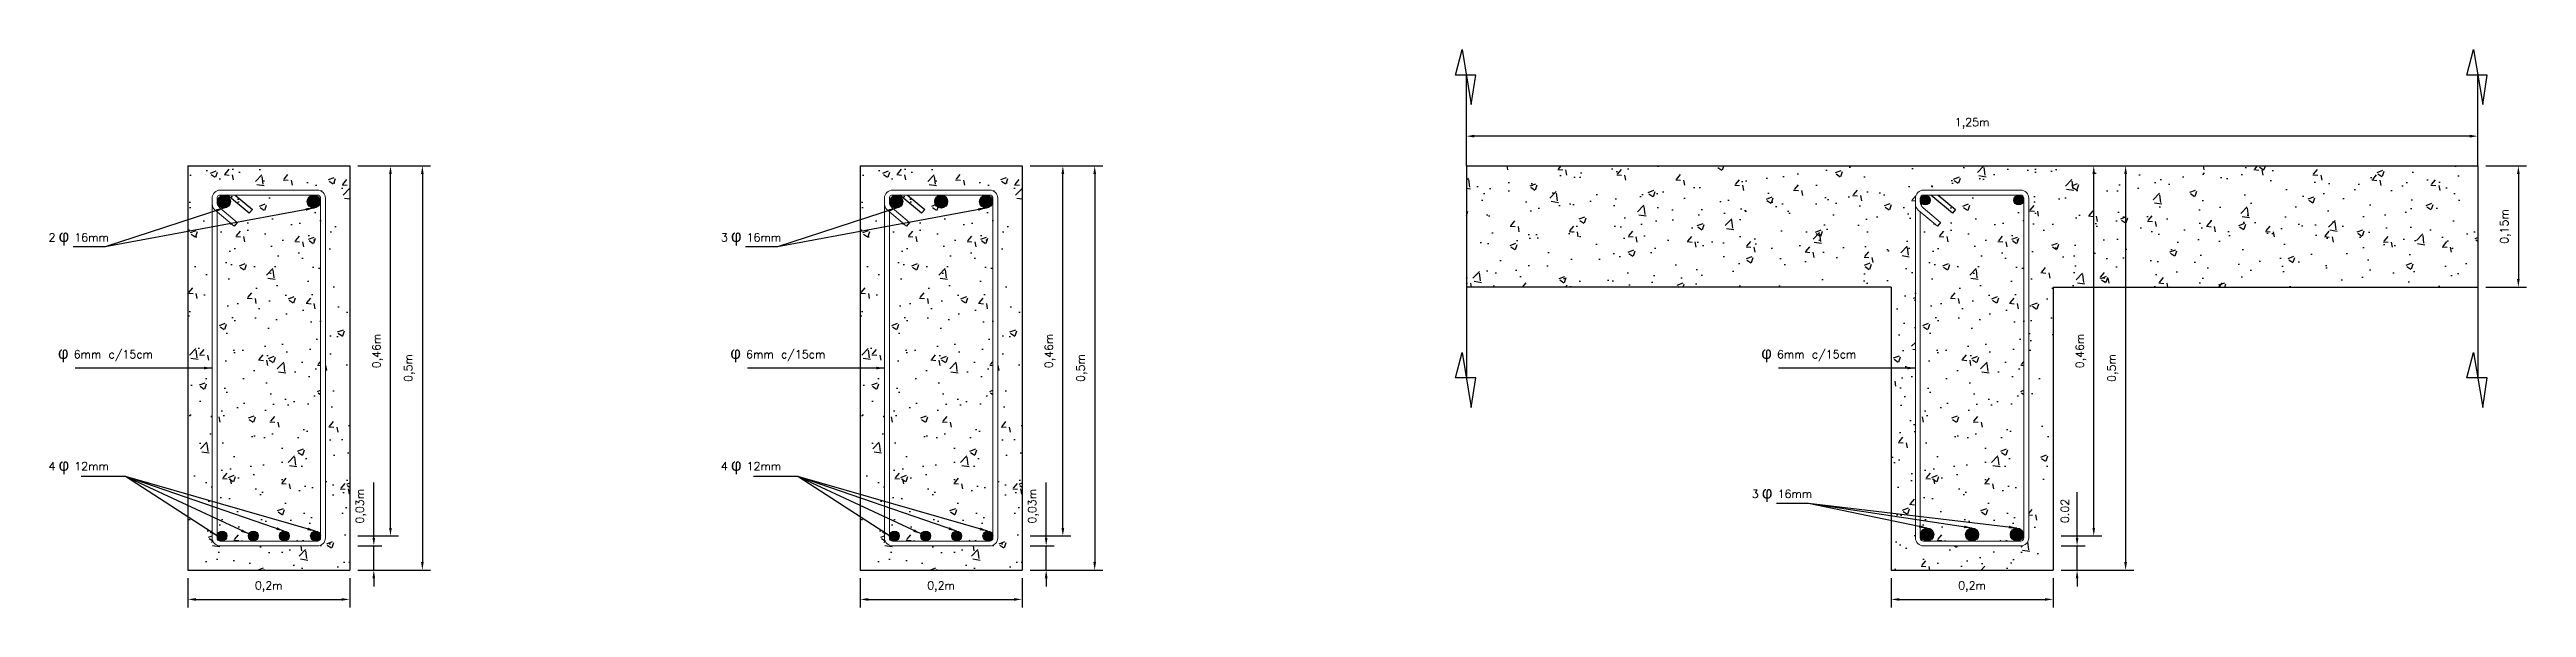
# Model space of a CAD drawing. Header units: millimetres. Extents: x 970.79 to 973.85, y 767.46 to 768.15.
import ezdxf

# ---------------------------------------------------------------- set-up
doc = ezdxf.new("R2010")
doc.units = ezdxf.units.MM
doc.layers.add('cotas', color=7, linetype='Continuous')
doc.styles.add('Griego', font='symbol.ttf', dxfattribs={"height": 0.02})
doc.styles.get("Standard").update_dxf_attribs({"font": 'txt.shx', "height": 0.01})
doc.dimstyles.new('ISO-25', dxfattribs={"dimtxt": 0.01, "dimasz": 0.01, "dimexe": 0.01, "dimexo": 0.01, "dimgap": 0.01, "dimtad": 1, "dimtxsty": 'Standard', "dimcen": 0.01, "dimadec": 0, "dimazin": 0, "dimtfac": 1, "dimtmove": 0, "dimatfit": 3, "dimfxl": 0, "dimarcsym": 0})
pattern_1 = [(50, (0, 0), (0.0728738676, -0.0063756342), [0.00762, -0.08382]), (355, (0, 0), (-0.0140971304, 0.076422657), [0.006096, -0.067056]), (100.451, (0.00607, -0.00053), (0.0587770007, 0.070046675), [0.006476, -0.071236]), (46.1842, (0, 0.02032), (0.1084316164, -0.016816931), [0.01143, -0.12573]), (96.6356, (0.00904, 0.01892), (0.094961694, 0.098970222), [0.009714, -0.106854]), (351.184, (0, 0.02032), (0.094961842, 0.098970047), [0.009144, -0.100584]), (21, (0.01016, 0.01524), (0.060645952, -0.0409062074), [0.00762, -0.08382]), (326, (0.01016, 0.01524), (0.0247208113, 0.0736751864), [0.006096, -0.067056]), (71.4514, (0.015214, 0.01183), (0.0853665963, 0.032769143), [0.006476, -0.071236]), (37.5, (0, 0), (0.0012354413, 0.03382201555), [0, -0.0662432, 0, -0.068072, 0, -0.06731]), (7.5, (0, 0), (0.026727865, 0.0400722299), [0, -0.0388112, 0, -0.0647192, 0, -0.025654]), (327.5, (-0.022657, 0), (0.05423623807, -0.0022914976), [0, -0.0254, 0, -0.079248, 0, -0.105156]), (317.5, (-0.032817, 0), (0.0592516726, 0.0101705964), [0, -0.03302, 0, -0.0526288, 0, -0.074676])]
pattern_2 = [(50, (0.830904, 0), (0.0728738676, -0.0063756342), [0.00762, -0.08382]), (355, (0.830904, 0), (-0.0140971304, 0.076422657), [0.006096, -0.067056]), (100.451, (0.83698, -0.00053), (0.0587770007, 0.070046675), [0.006476, -0.071236]), (46.1842, (0.8309, 0.02032), (0.1084316164, -0.016816931), [0.01143, -0.12573]), (96.6356, (0.83994, 0.01892), (0.094961694, 0.098970222), [0.009714, -0.106854]), (351.184, (0.8309, 0.02032), (0.094961842, 0.098970047), [0.009144, -0.100584]), (21, (0.841064, 0.01524), (0.060645952, -0.0409062074), [0.00762, -0.08382]), (326, (0.841064, 0.01524), (0.0247208113, 0.0736751864), [0.006096, -0.067056]), (71.4514, (0.84612, 0.01183), (0.0853665963, 0.032769143), [0.006476, -0.071236]), (37.5, (0.830904, 0), (0.0012354413, 0.03382201555), [0, -0.0662432, 0, -0.068072, 0, -0.06731]), (7.5, (0.830904, 0), (0.026727865, 0.0400722299), [0, -0.0388112, 0, -0.0647192, 0, -0.025654]), (327.5, (0.808247, 0), (0.05423623807, -0.0022914976), [0, -0.0254, 0, -0.079248, 0, -0.105156]), (317.5, (0.798087, 0), (0.0592516726, 0.0101705964), [0, -0.03302, 0, -0.0526288, 0, -0.074676])]

# ---------------------------------------------------------------- blocks, each defined once
blk = doc.blocks.new('*D1')
at = {"layer": 'cotas', "color": 0, "lineweight": -2}
for p, q in [((970.9631, 767.4962), (970.9631, 767.4601)), ((971.1631, 767.4962), (971.1631, 767.4601)), ((970.9731, 767.4701), (971.1531, 767.4701))]:
    blk.add_line(p, q, dxfattribs=at)
at = {"layer": 'cotas', "color": 0}
for points in [[(970.9731, 767.4717), (970.9731, 767.4684), (970.9631, 767.4701)], [(971.1531, 767.4717), (971.1531, 767.4684), (971.1631, 767.4701)]]:
    blk.add_solid(points, dxfattribs=at)
at = {"layer": 'Defpoints', "color": 0}
for p in [(970.9631, 767.5062), (971.1631, 767.5062), (971.1631, 767.4701)]:
    blk.add_point(p, dxfattribs=at)
at = {"layer": 'cotas', "color": 0, "insert": (971.0631, 767.4859), "char_height": 0.01, "attachment_point": 5}
blk.add_mtext('0,2m', dxfattribs=at)
blk = doc.blocks.new('*D2')
at = {"layer": 'cotas', "color": 0, "lineweight": -2}
for p, q in [((971.1731, 768.0062), (971.2629, 768.0062)), ((971.2529, 767.9962), (971.2529, 767.5162)), ((971.1731, 767.5062), (971.2629, 767.5062))]:
    blk.add_line(p, q, dxfattribs=at)
at = {"layer": 'cotas', "color": 0}
for points in [[(971.2512, 767.9962), (971.2545, 767.9962), (971.2529, 768.0062)], [(971.2512, 767.5162), (971.2545, 767.5162), (971.2529, 767.5062)]]:
    blk.add_solid(points, dxfattribs=at)
at = {"layer": 'Defpoints', "color": 0}
for p in [(971.1631, 768.0062), (971.1631, 767.5062), (971.2529, 767.5062)]:
    blk.add_point(p, dxfattribs=at)
at = {"layer": 'cotas', "color": 0, "insert": (971.237, 767.7562), "char_height": 0.01, "attachment_point": 5, "rotation": 90}
blk.add_mtext('0,5m', dxfattribs=at)
blk = doc.blocks.new('*D3')
at = {"layer": 'cotas', "color": 0, "lineweight": -2}
for p, q in [((971.1929, 767.5462), (971.1929, 767.6145)), ((971.1731, 767.5362), (971.2029, 767.5362)), ((971.1929, 767.5062), (971.1929, 767.5362)), ((971.1731, 767.5062), (971.2029, 767.5062)), ((971.1929, 767.4962), (971.1929, 767.4862))]:
    blk.add_line(p, q, dxfattribs=at)
at = {"layer": 'cotas', "color": 0}
for points in [[(971.1912, 767.5462), (971.1945, 767.5462), (971.1929, 767.5362)], [(971.1912, 767.4962), (971.1945, 767.4962), (971.1929, 767.5062)]]:
    blk.add_solid(points, dxfattribs=at)
at = {"layer": 'Defpoints', "color": 0}
for p in [(971.1631, 767.5362), (971.1929, 767.5362), (971.1631, 767.5062)]:
    blk.add_point(p, dxfattribs=at)
at = {"layer": 'cotas', "color": 0, "insert": (971.177, 767.5853), "char_height": 0.01, "attachment_point": 5, "rotation": 90}
blk.add_mtext('0,03m', dxfattribs=at)
blk = doc.blocks.new('*D4')
at = {"layer": 'cotas', "color": 0, "lineweight": -2}
for p, q in [((971.1731, 768.0062), (971.2235, 768.0062)), ((971.2135, 767.5585), (971.2135, 767.9962)), ((971.1731, 767.5485), (971.2235, 767.5485))]:
    blk.add_line(p, q, dxfattribs=at)
at = {"layer": 'cotas', "color": 0}
for points in [[(971.2118, 767.9962), (971.2151, 767.9962), (971.2135, 768.0062)], [(971.2118, 767.5585), (971.2151, 767.5585), (971.2135, 767.5485)]]:
    blk.add_solid(points, dxfattribs=at)
at = {"layer": 'Defpoints', "color": 0}
for p in [(971.1631, 768.0062), (971.2135, 768.0062), (971.1631, 767.5485)]:
    blk.add_point(p, dxfattribs=at)
at = {"layer": 'cotas', "color": 0, "insert": (971.1976, 767.7773), "char_height": 0.01, "attachment_point": 5, "rotation": 90}
blk.add_mtext('0,46m', dxfattribs=at)
blk = doc.blocks.new('*D8')
at = {"layer": 'cotas', "color": 0, "lineweight": -2}
for p, q in [((972.004, 768.0062), (972.0544, 768.0062)), ((972.0444, 767.5585), (972.0444, 767.9962)), ((972.004, 767.5485), (972.0544, 767.5485))]:
    blk.add_line(p, q, dxfattribs=at)
at = {"layer": 'cotas', "color": 0}
for points in [[(972.0427, 767.9962), (972.0461, 767.9962), (972.0444, 768.0062)], [(972.0427, 767.5585), (972.0461, 767.5585), (972.0444, 767.5485)]]:
    blk.add_solid(points, dxfattribs=at)
at = {"layer": 'Defpoints', "color": 0}
for p in [(971.994, 768.0062), (972.0444, 768.0062), (971.994, 767.5485)]:
    blk.add_point(p, dxfattribs=at)
at = {"layer": 'cotas', "color": 0, "insert": (972.0286, 767.7773), "char_height": 0.01, "attachment_point": 5, "rotation": 90}
blk.add_mtext('0,46m', dxfattribs=at)
blk = doc.blocks.new('*D7')
at = {"layer": 'cotas', "color": 0, "lineweight": -2}
for p, q in [((972.0238, 767.5462), (972.0238, 767.6145)), ((972.004, 767.5362), (972.0338, 767.5362)), ((972.0238, 767.5062), (972.0238, 767.5362)), ((972.004, 767.5062), (972.0338, 767.5062)), ((972.0238, 767.4962), (972.0238, 767.4862))]:
    blk.add_line(p, q, dxfattribs=at)
at = {"layer": 'cotas', "color": 0}
for points in [[(972.0221, 767.5462), (972.0255, 767.5462), (972.0238, 767.5362)], [(972.0221, 767.4962), (972.0255, 767.4962), (972.0238, 767.5062)]]:
    blk.add_solid(points, dxfattribs=at)
at = {"layer": 'Defpoints', "color": 0}
for p in [(971.994, 767.5362), (972.0238, 767.5362), (971.994, 767.5062)]:
    blk.add_point(p, dxfattribs=at)
at = {"layer": 'cotas', "color": 0, "insert": (972.008, 767.5853), "char_height": 0.01, "attachment_point": 5, "rotation": 90}
blk.add_mtext('0,03m', dxfattribs=at)
blk = doc.blocks.new('*D6')
at = {"layer": 'cotas', "color": 0, "lineweight": -2}
for p, q in [((972.004, 768.0062), (972.0938, 768.0062)), ((972.0838, 767.9962), (972.0838, 767.5162)), ((972.004, 767.5062), (972.0938, 767.5062))]:
    blk.add_line(p, q, dxfattribs=at)
at = {"layer": 'cotas', "color": 0}
for points in [[(972.0821, 767.9962), (972.0854, 767.9962), (972.0838, 768.0062)], [(972.0821, 767.5162), (972.0854, 767.5162), (972.0838, 767.5062)]]:
    blk.add_solid(points, dxfattribs=at)
at = {"layer": 'Defpoints', "color": 0}
for p in [(971.994, 768.0062), (971.994, 767.5062), (972.0838, 767.5062)]:
    blk.add_point(p, dxfattribs=at)
at = {"layer": 'cotas', "color": 0, "insert": (972.0679, 767.7562), "char_height": 0.01, "attachment_point": 5, "rotation": 90}
blk.add_mtext('0,5m', dxfattribs=at)
blk = doc.blocks.new('*D5')
at = {"layer": 'cotas', "color": 0, "lineweight": -2}
for p, q in [((971.794, 767.4962), (971.794, 767.4601)), ((971.994, 767.4962), (971.994, 767.4601)), ((971.804, 767.4701), (971.984, 767.4701))]:
    blk.add_line(p, q, dxfattribs=at)
at = {"layer": 'cotas', "color": 0}
for points in [[(971.804, 767.4717), (971.804, 767.4684), (971.794, 767.4701)], [(971.984, 767.4717), (971.984, 767.4684), (971.994, 767.4701)]]:
    blk.add_solid(points, dxfattribs=at)
at = {"layer": 'Defpoints', "color": 0}
for p in [(971.794, 767.5062), (971.994, 767.5062), (971.994, 767.4701)]:
    blk.add_point(p, dxfattribs=at)
at = {"layer": 'cotas', "color": 0, "insert": (971.894, 767.4859), "char_height": 0.01, "attachment_point": 5}
blk.add_mtext('0,2m', dxfattribs=at)
blk = doc.blocks.new('*D12')
at = {"layer": 'cotas', "color": 0, "lineweight": -2}
for p, q in [((973.0681, 767.4962), (973.0681, 767.4601)), ((973.2681, 767.4962), (973.2681, 767.4601)), ((973.0781, 767.4701), (973.2581, 767.4701))]:
    blk.add_line(p, q, dxfattribs=at)
at = {"layer": 'cotas', "color": 0}
for points in [[(973.0781, 767.4717), (973.0781, 767.4684), (973.0681, 767.4701)], [(973.2581, 767.4717), (973.2581, 767.4684), (973.2681, 767.4701)]]:
    blk.add_solid(points, dxfattribs=at)
at = {"layer": 'Defpoints', "color": 0}
for p in [(973.0681, 767.5062), (973.2681, 767.5062), (973.2681, 767.4701)]:
    blk.add_point(p, dxfattribs=at)
at = {"layer": 'cotas', "color": 0, "insert": (973.1681, 767.4859), "char_height": 0.01, "attachment_point": 5}
blk.add_mtext('0,2m', dxfattribs=at)
blk = doc.blocks.new('*D11')
at = {"layer": 'cotas', "color": 0, "lineweight": -2}
for p, q in [((973.2781, 768.0062), (973.3678, 768.0062)), ((973.3578, 767.9962), (973.3578, 767.5162)), ((973.2781, 767.5062), (973.3678, 767.5062))]:
    blk.add_line(p, q, dxfattribs=at)
at = {"layer": 'cotas', "color": 0}
for points in [[(973.3561, 767.9962), (973.3595, 767.9962), (973.3578, 768.0062)], [(973.3561, 767.5162), (973.3595, 767.5162), (973.3578, 767.5062)]]:
    blk.add_solid(points, dxfattribs=at)
at = {"layer": 'Defpoints', "color": 0}
for p in [(973.2681, 768.0062), (973.2681, 767.5062), (973.3578, 767.5062)]:
    blk.add_point(p, dxfattribs=at)
at = {"layer": 'cotas', "color": 0, "insert": (973.342, 767.7562), "char_height": 0.01, "attachment_point": 5, "rotation": 90}
blk.add_mtext('0,5m', dxfattribs=at)
blk = doc.blocks.new('*D10')
at = {"layer": 'cotas', "color": 0, "lineweight": -2}
for p, q in [((973.2978, 767.5462), (973.2978, 767.6028)), ((973.2781, 767.5362), (973.3078, 767.5362)), ((973.2978, 767.5062), (973.2978, 767.5362)), ((973.2781, 767.5062), (973.3078, 767.5062)), ((973.2978, 767.4962), (973.2978, 767.4862))]:
    blk.add_line(p, q, dxfattribs=at)
at = {"layer": 'cotas', "color": 0}
for points in [[(973.2962, 767.5462), (973.2995, 767.5462), (973.2978, 767.5362)], [(973.2962, 767.4962), (973.2995, 767.4962), (973.2978, 767.5062)]]:
    blk.add_solid(points, dxfattribs=at)
at = {"layer": 'Defpoints', "color": 0}
for p in [(973.2681, 767.5362), (973.2978, 767.5362), (973.2681, 767.5062)]:
    blk.add_point(p, dxfattribs=at)
at = {"layer": 'cotas', "color": 0, "insert": (973.2828, 767.5795), "char_height": 0.01, "attachment_point": 5, "rotation": 90}
blk.add_mtext('0.02', dxfattribs=at)
blk = doc.blocks.new('*D9')
at = {"layer": 'cotas', "color": 0, "lineweight": -2}
for p, q in [((973.2781, 768.0062), (973.3284, 768.0062)), ((973.3184, 767.5585), (973.3184, 767.9962)), ((973.2781, 767.5485), (973.3284, 767.5485))]:
    blk.add_line(p, q, dxfattribs=at)
at = {"layer": 'cotas', "color": 0}
for points in [[(973.3168, 767.9962), (973.3201, 767.9962), (973.3184, 768.0062)], [(973.3168, 767.5585), (973.3201, 767.5585), (973.3184, 767.5485)]]:
    blk.add_solid(points, dxfattribs=at)
at = {"layer": 'Defpoints', "color": 0}
for p in [(973.2681, 768.0062), (973.3184, 768.0062), (973.2681, 767.5485)]:
    blk.add_point(p, dxfattribs=at)
at = {"layer": 'cotas', "color": 0, "insert": (973.3026, 767.7773), "char_height": 0.01, "attachment_point": 5, "rotation": 90}
blk.add_mtext('0,46m', dxfattribs=at)
blk = doc.blocks.new('*D13')
at = {"color": 0, "lineweight": -2}
for p, q in [((973.8031, 768.0062), (973.8532, 768.0062)), ((973.8432, 767.9962), (973.8432, 767.8662)), ((973.8031, 767.8562), (973.8532, 767.8562))]:
    blk.add_line(p, q, dxfattribs=at)
at = {"color": 0}
for points in [[(973.8415, 767.9962), (973.8448, 767.9962), (973.8432, 768.0062)], [(973.8415, 767.8662), (973.8448, 767.8662), (973.8432, 767.8562)]]:
    blk.add_solid(points, dxfattribs=at)
at = {"layer": 'Defpoints', "color": 0}
for p in [(973.7931, 768.0062), (973.7931, 767.8562), (973.8432, 767.8562)]:
    blk.add_point(p, dxfattribs=at)
at = {"color": 0, "insert": (973.8273, 767.9312), "char_height": 0.01, "attachment_point": 5, "rotation": 90}
blk.add_mtext('0,15m', dxfattribs=at)
blk = doc.blocks.new('*D14')
at = {"color": 0, "lineweight": -2}
for p, q in [((972.5431, 768.0162), (972.5431, 768.053)), ((973.7931, 768.0162), (973.7931, 768.053)), ((973.7831, 768.043), (972.5531, 768.043))]:
    blk.add_line(p, q, dxfattribs=at)
at = {"color": 0}
for points in [[(972.5531, 768.0447), (972.5531, 768.0413), (972.5431, 768.043)], [(973.7831, 768.0447), (973.7831, 768.0413), (973.7931, 768.043)]]:
    blk.add_solid(points, dxfattribs=at)
at = {"layer": 'Defpoints', "color": 0}
for p in [(972.5431, 768.043), (972.5431, 768.0062), (973.7931, 768.0062)]:
    blk.add_point(p, dxfattribs=at)
at = {"color": 0, "insert": (973.1681, 768.0588), "char_height": 0.01, "attachment_point": 5}
blk.add_mtext('1,25m', dxfattribs=at)

msp = doc.modelspace()

# ---------------------------------------------------------------- hatches: boundary and pattern name
h = msp.add_hatch()
h.set_pattern_fill('AR-CONC', color=256, scale=0.0004, style=0)
h.set_pattern_definition(pattern_1)
h.paths.add_polyline_path([(971.1631, 768.0062), (970.9631, 768.0062), (970.9631, 767.5062), (971.1631, 767.5062)])
h.paths.add_polyline_path([(971.1331, 767.5462, -0.414214), (971.1231, 767.5362), (971.0031, 767.5362, -0.414214), (970.9931, 767.5462), (970.9931, 767.9592), (970.9931, 767.9662, -0.414214), (971.0031, 767.9762), (971.1231, 767.9762, -0.414214), (971.1331, 767.9662)], flags=16)
h.paths.add_polyline_path([(971.0214, 767.9702), (971.0428, 767.9522), (971.0389, 767.9476), (971.012, 767.9702)], flags=0)
h.paths.add_polyline_path([(971.1106, 767.9621, -1), (971.1266, 767.9621, -1)], flags=0)
h.paths.add_polyline_path([(970.9997, 767.9621, -1), (971.0157, 767.9621, -1)], flags=0)
h.paths.add_polyline_path([(971.1268, 767.5485, -1), (971.1148, 767.5485, -1)], flags=0)
h.paths.add_polyline_path([(971.0883, 767.5485, -1), (971.0763, 767.5485, -1)], flags=0)
h.paths.add_polyline_path([(971.0499, 767.5485, -1), (971.0379, 767.5485, -1)], flags=0)
h.paths.add_polyline_path([(971.0114, 767.5485, -1), (970.9994, 767.5485, -1)], flags=0)
h = msp.add_hatch()
h.set_pattern_fill('AR-CONC', color=256, scale=0.0004, style=0)
h.set_pattern_definition(pattern_2)
h.paths.add_polyline_path([(971.994, 768.0062), (971.794, 768.0062), (971.794, 767.5062), (971.994, 767.5062)])
h.paths.add_polyline_path([(971.964, 767.5462, -0.414214), (971.954, 767.5362), (971.834, 767.5362, -0.414214), (971.824, 767.5462), (971.824, 767.9592), (971.824, 767.9662, -0.414214), (971.834, 767.9762), (971.954, 767.9762, -0.414214), (971.964, 767.9662)], flags=16)
h.paths.add_polyline_path([(971.8523, 767.9702), (971.8737, 767.9522), (971.8699, 767.9476), (971.8429, 767.9702)], flags=0)
h.paths.add_polyline_path([(971.9415, 767.9621, -1), (971.9575, 767.9621, -1)], flags=0)
h.paths.add_polyline_path([(971.8306, 767.9621, -1), (971.8466, 767.9621, -1)], flags=0)
h.paths.add_polyline_path([(971.9577, 767.5485, -1), (971.9457, 767.5485, -1)], flags=0)
h.paths.add_polyline_path([(971.9192, 767.5485, -1), (971.9072, 767.5485, -1)], flags=0)
h.paths.add_polyline_path([(971.8808, 767.5485, -1), (971.8688, 767.5485, -1)], flags=0)
h.paths.add_polyline_path([(971.8423, 767.5485, -1), (971.8303, 767.5485, -1)], flags=0)
h = msp.add_hatch()
h.set_pattern_fill('AR-CONC', color=256, scale=0.0004, style=0)
h.set_pattern_definition(pattern_1)
h.paths.add_polyline_path([(973.7931, 768.0062), (972.5431, 768.0062), (972.5431, 767.8562), (973.0681, 767.8562), (973.0681, 767.5062), (973.2681, 767.5062), (973.2681, 767.8562), (973.7931, 767.8562)])
h.paths.add_polyline_path([(973.0981, 767.9592), (973.0981, 767.9662, -0.414214), (973.1081, 767.9762), (973.2281, 767.9762, -0.414214), (973.2381, 767.9662), (973.2381, 767.5462, -0.414214), (973.2281, 767.5362), (973.1081, 767.5362, -0.414214), (973.0981, 767.5462)], flags=16)
h.paths.add_polyline_path([(973.1601, 767.5503, -1), (973.1761, 767.5503, -1)], flags=0)
h.paths.add_polyline_path([(973.1206, 767.5503, -1), (973.1046, 767.5503, -1)], flags=0)
h.paths.add_polyline_path([(973.1263, 767.9702), (973.1477, 767.9522), (973.1439, 767.9476), (973.117, 767.9702)], flags=0)
h.paths.add_polyline_path([(973.1164, 767.9639, -1), (973.1044, 767.9639, -1)], flags=0)
h.paths.add_polyline_path([(973.2317, 767.9639, -1), (973.2197, 767.9639, -1)], flags=0)
h.paths.add_polyline_path([(973.2315, 767.5503, -1), (973.2155, 767.5503, -1)], flags=0)
h = msp.add_hatch()
h.set_pattern_fill('AR-CONC', color=256, scale=0.0004, style=0)
h.set_pattern_definition(pattern_1)
h.paths.add_polyline_path([(971.1271, 767.9662, 0.414214), (971.1231, 767.9702), (971.0214, 767.9702), (971.0428, 767.9522), (971.0389, 767.9476), (971.012, 767.9702), (971.0031, 767.9702, 0.414214), (970.9991, 767.9662), (970.9991, 767.962, 0.221863), (971.0027, 767.9543), (971.0241, 767.9364), (971.0203, 767.9318), (970.9991, 767.9495), (970.9991, 767.5462, 0.414214), (971.0031, 767.5422), (971.1231, 767.5422, 0.414214), (971.1271, 767.5462)])
h.paths.add_polyline_path([(971.1106, 767.9621, -1), (971.1266, 767.9621, -1)], flags=16)
h.paths.add_polyline_path([(970.9997, 767.9621, -1), (971.0157, 767.9621, -1)], flags=16)
h.paths.add_polyline_path([(971.0883, 767.5485, -1), (971.0763, 767.5485, -1)], flags=16)
h.paths.add_polyline_path([(971.0499, 767.5485, -1), (971.0379, 767.5485, -1)], flags=16)
h.paths.add_polyline_path([(971.1268, 767.5485, -1), (971.1148, 767.5485, -1)], flags=16)
h.paths.add_polyline_path([(971.0114, 767.5485, -1), (970.9994, 767.5485, -1)], flags=16)
for points in [[(970.9997, 767.9621, 1), (971.0157, 767.9621, 1)], [(971.1106, 767.9621, 1), (971.1266, 767.9621, 1)], [(971.8306, 767.9621, 1), (971.8466, 767.9621, 1)], [(971.886, 767.9621, 1), (971.902, 767.9621, 1)], [(971.9415, 767.9621, 1), (971.9575, 767.9621, 1)], [(973.1164, 767.9639, 1), (973.1044, 767.9639, 1)], [(973.2317, 767.9639, 1), (973.2197, 767.9639, 1)], [(970.9994, 767.5485, 1), (971.0114, 767.5485, 1)], [(971.0379, 767.5485, 1), (971.0499, 767.5485, 1)], [(971.0763, 767.5485, 1), (971.0883, 767.5485, 1)], [(971.1148, 767.5485, 1), (971.1268, 767.5485, 1)], [(971.8303, 767.5485, 1), (971.8423, 767.5485, 1)], [(971.8688, 767.5485, 1), (971.8808, 767.5485, 1)], [(971.9072, 767.5485, 1), (971.9192, 767.5485, 1)], [(971.9457, 767.5485, 1), (971.9577, 767.5485, 1)], [(973.1206, 767.5503, 1), (973.1046, 767.5503, 1)], [(973.1761, 767.5503, 1), (973.1601, 767.5503, 1)], [(973.2315, 767.5503, 1), (973.2155, 767.5503, 1)]]:
    msp.add_hatch(color=256).paths.add_polyline_path(points)
h = msp.add_hatch()
h.set_pattern_fill('AR-CONC', color=256, scale=0.0004, style=0)
h.set_pattern_definition(pattern_2)
h.paths.add_polyline_path([(971.958, 767.9662, 0.414214), (971.954, 767.9702), (971.8523, 767.9702), (971.8737, 767.9522), (971.8699, 767.9476), (971.8429, 767.9702), (971.834, 767.9702, 0.414214), (971.83, 767.9662), (971.83, 767.962, 0.221863), (971.8336, 767.9543), (971.855, 767.9364), (971.8512, 767.9318), (971.83, 767.9495), (971.83, 767.5462, 0.414214), (971.834, 767.5422), (971.954, 767.5422, 0.414214), (971.958, 767.5462)])
h.paths.add_polyline_path([(971.9415, 767.9621, -1), (971.9575, 767.9621, -1)], flags=16)
h.paths.add_polyline_path([(971.8306, 767.9621, -1), (971.8466, 767.9621, -1)], flags=16)
h.paths.add_polyline_path([(971.9192, 767.5485, -1), (971.9072, 767.5485, -1)], flags=16)
h.paths.add_polyline_path([(971.8808, 767.5485, -1), (971.8688, 767.5485, -1)], flags=16)
h.paths.add_polyline_path([(971.9577, 767.5485, -1), (971.9457, 767.5485, -1)], flags=16)
h.paths.add_polyline_path([(971.8423, 767.5485, -1), (971.8303, 767.5485, -1)], flags=16)
h = msp.add_hatch()
h.set_pattern_fill('AR-CONC', color=256, scale=0.0004, style=0)
h.set_pattern_definition([(50, (2.104946, 0), (0.0728738676, -0.0063756342), [0.00762, -0.08382]), (355, (2.10495, 0), (-0.0140971304, 0.076422657), [0.006096, -0.067056]), (100.451, (2.11102, -0.00053), (0.0587770007, 0.070046675), [0.006476, -0.071236]), (46.1842, (2.10495, 0.02032), (0.1084316164, -0.016816931), [0.01143, -0.12573]), (96.6356, (2.11398, 0.01892), (0.094961694, 0.098970222), [0.009714, -0.106854]), (351.184, (2.10495, 0.02032), (0.094961842, 0.098970047), [0.009144, -0.100584]), (21, (2.115106, 0.01524), (0.060645952, -0.0409062074), [0.00762, -0.08382]), (326, (2.11511, 0.01524), (0.0247208113, 0.0736751864), [0.006096, -0.067056]), (71.4514, (2.12016, 0.01183), (0.0853665963, 0.032769143), [0.006476, -0.071236]), (37.5, (2.104946, 0), (0.0012354413, 0.03382201555), [0, -0.0662432, 0, -0.068072, 0, -0.06731]), (7.5, (2.104946, 0), (0.026727865, 0.0400722299), [0, -0.0388112, 0, -0.0647192, 0, -0.025654]), (327.5, (2.08229, 0), (0.05423623807, -0.0022914976), [0, -0.0254, 0, -0.079248, 0, -0.105156]), (317.5, (2.07213, 0), (0.0592516726, 0.0101705964), [0, -0.03302, 0, -0.0526288, 0, -0.074676])])
h.paths.add_polyline_path([(973.2321, 767.9662, 0.414214), (973.2281, 767.9702), (973.1263, 767.9702), (973.1477, 767.9522), (973.1439, 767.9476), (973.117, 767.9702), (973.1081, 767.9702, 0.414214), (973.1041, 767.9662), (973.1041, 767.962, 0.221863), (973.1076, 767.9543), (973.1291, 767.9364), (973.1252, 767.9318), (973.1041, 767.9495), (973.1041, 767.5462, 0.414214), (973.1081, 767.5422), (973.2281, 767.5422, 0.414214), (973.2321, 767.5462)])
h.paths.add_polyline_path([(973.2315, 767.5503, -1), (973.2155, 767.5503, -1)], flags=16)
h.paths.add_polyline_path([(973.1206, 767.5503, -1), (973.1046, 767.5503, -1)], flags=16)
h.paths.add_polyline_path([(973.2197, 767.9639, -1), (973.2317, 767.9639, -1)], flags=16)
h.paths.add_polyline_path([(973.1044, 767.9639, -1), (973.1164, 767.9639, -1)], flags=16)

# ---------------------------------------------------------------- linework, layer by layer
for p, q in [((972.5296, 768.1185), (972.5378, 768.1502)), ((972.5378, 768.1502), (972.5492, 768.082)), ((973.7796, 768.1185), (973.7878, 768.1502)), ((973.7878, 768.1502), (973.7992, 768.082)), ((972.5547, 768.1185), (972.5296, 768.1185)), ((972.5431, 768.0062), (972.5431, 768.1185)), ((972.5492, 768.082), (972.5547, 768.1185)), ((973.8047, 768.1185), (973.7796, 768.1185)), ((973.7931, 768.0062), (973.7931, 768.1185)), ((973.7992, 768.082), (973.8047, 768.1185)), ((972.5431, 768.0062), (972.5431, 767.8562)), ((973.7931, 768.0062), (973.7931, 767.8562)), ((971.0389, 767.9476), (971.012, 767.9702)), ((971.0214, 767.9702), (971.0428, 767.9522)), ((971.0428, 767.9522), (971.0389, 767.9476)), ((971.8699, 767.9476), (971.8429, 767.9702)), ((971.8523, 767.9702), (971.8737, 767.9522)), ((971.8737, 767.9522), (971.8699, 767.9476)), ((973.1439, 767.9476), (973.117, 767.9702)), ((973.1263, 767.9702), (973.1477, 767.9522)), ((973.1477, 767.9522), (973.1439, 767.9476)), ((971.0241, 767.9364), (971.0203, 767.9318)), ((971.855, 767.9364), (971.8512, 767.9318)), ((973.1291, 767.9364), (973.1252, 767.9318)), ((972.5431, 767.8562), (972.5431, 767.7439)), ((973.7931, 767.8562), (973.7931, 767.7439)), ((972.5296, 767.7439), (972.5378, 767.7755)), ((972.5378, 767.7755), (972.5492, 767.7074)), ((973.7796, 767.7439), (973.7878, 767.7755)), ((973.7878, 767.7755), (973.7992, 767.7074)), ((972.5547, 767.7439), (972.5296, 767.7439)), ((972.5492, 767.7074), (972.5547, 767.7439)), ((973.8047, 767.7439), (973.7796, 767.7439)), ((973.7992, 767.7074), (973.8047, 767.7439))]:
    msp.add_line(p, q)
at = {"lineweight": 30}
for p, q in [((970.9631, 768.0062), (970.9631, 767.5062)), ((970.9631, 768.0062), (971.1631, 768.0062)), ((971.1631, 768.0062), (971.1631, 767.5062)), ((971.794, 768.0062), (971.994, 768.0062)), ((971.794, 768.0062), (971.794, 767.5062)), ((971.994, 768.0062), (971.994, 767.5062)), ((972.5431, 768.0062), (973.7931, 768.0062)), ((973.0681, 767.8562), (972.5431, 767.8562)), ((973.0681, 767.8562), (973.0681, 767.5062)), ((973.2681, 767.8562), (973.2681, 767.5062)), ((973.2681, 767.8562), (973.7931, 767.8562)), ((970.9631, 767.5062), (971.1631, 767.5062)), ((971.794, 767.5062), (971.994, 767.5062)), ((973.0681, 767.5062), (973.2681, 767.5062))]:
    msp.add_line(p, q, dxfattribs=at)
at = {"lineweight": 20}
for points in [[(971.0203, 767.9318), (970.9967, 767.9515, -0.221863), (970.9931, 767.9592), (970.9931, 767.9662, -0.414214), (971.0031, 767.9762), (971.1231, 767.9762, -0.414214), (971.1331, 767.9662), (971.1331, 767.5462, -0.414214), (971.1231, 767.5362), (971.0031, 767.5362, -0.414214), (970.9931, 767.5462), (970.9931, 767.9592)], [(971.0241, 767.9364), (971.0027, 767.9543, -0.221863), (970.9991, 767.962), (970.9991, 767.9662, -0.414214), (971.0031, 767.9702), (971.1231, 767.9702, -0.414214), (971.1271, 767.9662), (971.1271, 767.5462, -0.414214), (971.1231, 767.5422), (971.0031, 767.5422, -0.414214), (970.9991, 767.5462), (970.9991, 767.9495)], [(971.8512, 767.9318), (971.8276, 767.9515, -0.221863), (971.824, 767.9592), (971.824, 767.9662, -0.414214), (971.834, 767.9762), (971.954, 767.9762, -0.414214), (971.964, 767.9662), (971.964, 767.5462, -0.414214), (971.954, 767.5362), (971.834, 767.5362, -0.414214), (971.824, 767.5462), (971.824, 767.9592)], [(971.855, 767.9364), (971.8336, 767.9543, -0.221863), (971.83, 767.962), (971.83, 767.9662, -0.414214), (971.834, 767.9702), (971.954, 767.9702, -0.414214), (971.958, 767.9662), (971.958, 767.5462, -0.414214), (971.954, 767.5422), (971.834, 767.5422, -0.414214), (971.83, 767.5462), (971.83, 767.9495)], [(973.1252, 767.9318), (973.1016, 767.9515, -0.221863), (973.0981, 767.9592), (973.0981, 767.9662, -0.414214), (973.1081, 767.9762), (973.2281, 767.9762, -0.414214), (973.2381, 767.9662), (973.2381, 767.5462, -0.414214), (973.2281, 767.5362), (973.1081, 767.5362, -0.414214), (973.0981, 767.5462), (973.0981, 767.9592)], [(973.1291, 767.9364), (973.1076, 767.9543, -0.221863), (973.1041, 767.962), (973.1041, 767.9662, -0.414214), (973.1081, 767.9702), (973.2281, 767.9702, -0.414214), (973.2321, 767.9662), (973.2321, 767.5462, -0.414214), (973.2281, 767.5422), (973.1081, 767.5422, -0.414214), (973.1041, 767.5462), (973.1041, 767.9495)]]:
    msp.add_lwpolyline(points, format="xyb", dxfattribs=at)
for centre, radius in [((971.0077, 767.9621), 0.008), ((971.1186, 767.9621), 0.008), ((971.8386, 767.9621), 0.008), ((971.894, 767.9621), 0.008), ((971.9495, 767.9621), 0.008), ((973.1104, 767.9639), 0.006), ((973.2257, 767.9639), 0.006), ((971.0054, 767.5485), 0.006), ((971.0439, 767.5485), 0.006), ((971.0823, 767.5485), 0.006), ((971.1208, 767.5485), 0.006), ((971.8363, 767.5485), 0.006), ((971.8748, 767.5485), 0.006), ((971.9132, 767.5485), 0.006), ((971.9517, 767.5485), 0.006), ((973.1126, 767.5503), 0.008), ((973.1681, 767.5503), 0.008), ((973.2235, 767.5503), 0.008)]:
    msp.add_circle(centre, radius)

# ---------------------------------------------------------------- texts
for s, p in [('2', (970.7909, 767.9128)), ('16mm', (970.8227, 767.9128)), ('3', (971.6218, 767.9128)), ('16mm', (971.6536, 767.9128)), ('6mm c/15cm', (970.8219, 767.7682)), ('6mm c/15cm', (971.6529, 767.7682)), ('6mm c/15cm', (972.9269, 767.7682)), ('4', (970.7909, 767.6298)), ('12mm', (970.8227, 767.6298)), ('4', (971.6218, 767.6298)), ('12mm', (971.6536, 767.6298)), ('3', (972.8958, 767.5955)), ('16mm', (972.9277, 767.5955))]:
    msp.add_text(s, height=0.01).set_placement(p)
at = {"style": 'Griego'}
for p in [(970.8034, 767.9122), (971.6343, 767.9122), (970.8026, 767.7676), (971.6335, 767.7676), (972.9076, 767.7676), (970.8034, 767.6292), (971.6343, 767.6292), (972.9083, 767.5949)]:
    msp.add_text('f', height=0.015, dxfattribs=at).set_placement(p)

# ---------------------------------------------------------------- dimensions: what is measured, and where the dimension line sits
dim = msp.add_linear_dim(base=(972.5431, 768.043), p1=(973.7931, 768.0062), p2=(972.5431, 768.0062), dimstyle='ISO-25', override={"dimpost": 'm'})
dim.commit()
dim.dimension.update_dxf_attribs({"geometry": '*D14', "text_midpoint": (973.1681, 768.0588)})
dim = msp.add_linear_dim(base=(973.8432, 767.8562), p1=(973.7931, 768.0062), p2=(973.7931, 767.8562), angle=90, dimstyle='ISO-25', override={"dimpost": 'm'})
dim.commit()
dim.dimension.update_dxf_attribs({"geometry": '*D13', "text_midpoint": (973.8273, 767.9312)})
at = {"layer": 'cotas'}
for base, p1, p2, picture, middle in [((971.2529, 767.5062), (971.1631, 768.0062), (971.1631, 767.5062), '*D2', (971.237, 767.7562)), ((971.2135, 768.0062), (971.1631, 767.5485), (971.1631, 768.0062), '*D4', (971.1976, 767.7773)), ((972.0444, 768.0062), (971.994, 767.5485), (971.994, 768.0062), '*D8', (972.0286, 767.7773)), ((972.0838, 767.5062), (971.994, 768.0062), (971.994, 767.5062), '*D6', (972.0679, 767.7562)), ((973.3578, 767.5062), (973.2681, 768.0062), (973.2681, 767.5062), '*D11', (973.342, 767.7562)), ((973.3184, 768.0062), (973.2681, 767.5485), (973.2681, 768.0062), '*D9', (973.3026, 767.7773)), ((971.1929, 767.5362), (971.1631, 767.5062), (971.1631, 767.5362), '*D3', (971.177, 767.5853)), ((972.0238, 767.5362), (971.994, 767.5062), (971.994, 767.5362), '*D7', (972.008, 767.5853))]:
    dim = msp.add_linear_dim(base=base, p1=p1, p2=p2, angle=90, dimstyle='ISO-25', override={"dimpost": 'm'}, dxfattribs=at)
    dim.commit()
    dim.dimension.update_dxf_attribs({"geometry": picture, "text_midpoint": middle})
dim = msp.add_linear_dim(base=(973.2978, 767.5362), p1=(973.2681, 767.5062), p2=(973.2681, 767.5362), angle=90, text='0.02', dimstyle='ISO-25', override={"dimpost": 'm'}, dxfattribs=at)
dim.commit()
dim.dimension.update_dxf_attribs({"geometry": '*D10', "text_midpoint": (973.2828, 767.5795)})
for base, p1, p2, picture, middle in [((971.1631, 767.4701), (970.9631, 767.5062), (971.1631, 767.5062), '*D1', (971.0631, 767.4859)), ((971.994, 767.4701), (971.794, 767.5062), (971.994, 767.5062), '*D5', (971.894, 767.4859)), ((973.2681, 767.4701), (973.0681, 767.5062), (973.2681, 767.5062), '*D12', (973.1681, 767.4859))]:
    dim = msp.add_linear_dim(base=base, p1=p1, p2=p2, dimstyle='ISO-25', override={"dimpost": 'm'}, dxfattribs=at)
    dim.commit()
    dim.dimension.update_dxf_attribs({"geometry": picture, "text_midpoint": middle})

# ---------------------------------------------------------------- leaders
msp.add_leader([(973.1681, 767.5583), (972.966, 767.5888)], dimstyle='ISO-25', override={"dimgap": 0.01, "dimtad": 0})
for points in [[(971.1186, 767.9541), (970.861, 767.9061), (970.8213, 767.9061)], [(971.0077, 767.9541), (970.861, 767.9061)], [(971.9495, 767.9541), (971.6919, 767.9061), (971.6522, 767.9061)], [(971.8386, 767.9541), (971.6919, 767.9061)], [(970.9931, 767.7562), (970.8239, 767.7562)], [(971.824, 767.7562), (971.6548, 767.7562)], [(973.0981, 767.7562), (972.9288, 767.7562)], [(971.1208, 767.5545), (970.8859, 767.6222), (970.8313, 767.6222)], [(970.9994, 767.5485), (970.8859, 767.6222)], [(971.0385, 767.551), (970.8859, 767.6222)], [(971.0823, 767.5545), (970.8859, 767.6222)], [(971.9517, 767.5545), (971.7168, 767.6222), (971.6622, 767.6222)], [(971.9132, 767.5545), (971.7168, 767.6222)], [(971.8694, 767.551), (971.7168, 767.6222)], [(971.8303, 767.5485), (971.7168, 767.6222)], [(973.2235, 767.5583), (972.966, 767.5888), (972.9262, 767.5888)], [(973.1126, 767.5583), (972.966, 767.5888)]]:
    msp.add_leader(points, dimstyle='ISO-25', override={"dimgap": 0.01, "dimtad": 0}, dxfattribs=at)

doc.saveas('drawing.dxf')
